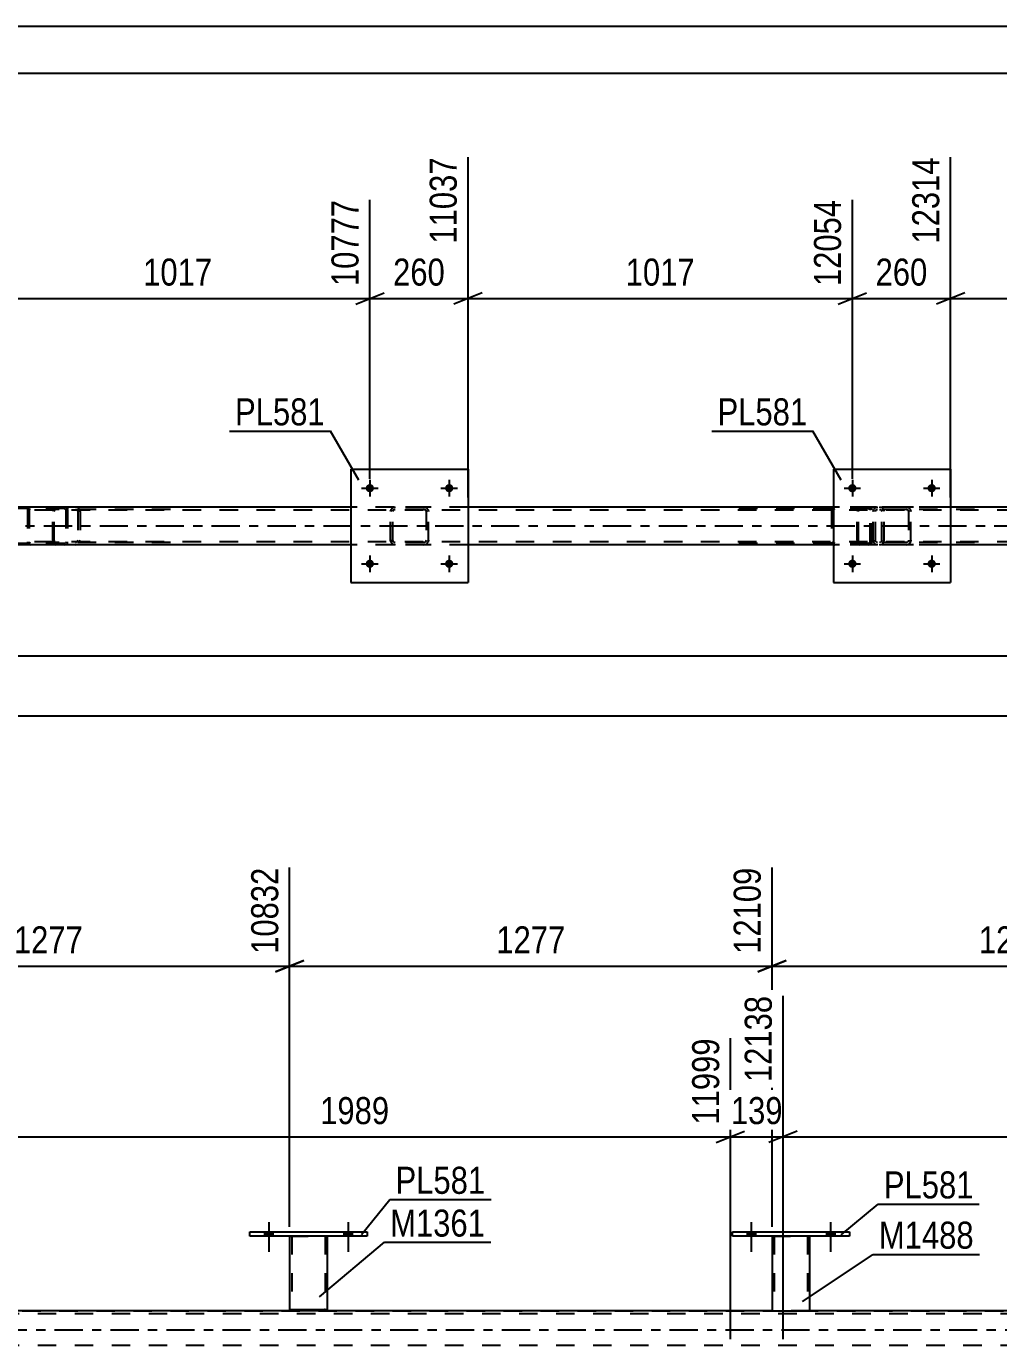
# Model space of a CAD drawing. Header units: millimetres. Extents: x 0 to 841, y 0 to 594.
# Drawn here: x 482.6 to 585.6, y 454.3 to 594 of the extents above; entities that cross this region are included whole.
import ezdxf

# ---------------------------------------------------------------- set-up
doc = ezdxf.new("R2010")
doc.units = ezdxf.units.MM
doc.linetypes.add('DXK_LINE_DOT2', pattern=[3.9198, 1.9599, -1.9599])
doc.linetypes.add('DXK_LINE_DOT3', pattern=[5.9187, 2.979, -0.9799, 0.9799, -0.9799])
doc.styles.add('Arial Narrow', font='ARIALN.TTF', dxfattribs={"height": 0.2})

# ---------------------------------------------------------------- blocks, each defined once
blk = doc.blocks.new('Unknown-814521562-1135 - 14273')
at = {"color": 5, "linetype": 'Continuous'}
for p, q in [((841, 594), (0, 594)), ((836, 589), (5, 589))]:
    blk.add_line(p, q, dxfattribs=at)
blk = doc.blocks.new('Part-814521562-5058 - 4986')
at = {"color": 7, "linetype": 'DXK_LINE_DOT2'}
for p, q in [((485.48, 542.81), (485.45, 542.62)), ((485.45, 539.58), (485.45, 542.62)), ((485.53, 542.96), (485.48, 542.81)), ((485.62, 543.07), (485.53, 542.96)), ((485.59, 542.62), (485.6, 542.72)), ((485.59, 539.58), (485.59, 542.62)), ((485.6, 542.72), (485.63, 542.79)), ((485.73, 543.1), (485.62, 543.07)), ((485.63, 542.79), (485.67, 542.85)), ((485.67, 542.85), (485.73, 542.86)), ((497.88, 543.1), (485.73, 543.1)), ((497.88, 542.86), (485.73, 542.86)), ((487, 543.1), (487, 542.86)), ((488.01, 543.07), (487.82, 543.1)), ((487.82, 542.86), (487.91, 542.85)), ((487.91, 542.85), (487.99, 542.79)), ((487.99, 542.79), (488.05, 542.72)), ((488.05, 542.72), (488.07, 542.62)), ((488.07, 542.62), (488.07, 539.58)), ((488.3, 542.71), (488.28, 542.81)), ((488.32, 542.62), (488.3, 542.71)), ((488.32, 542.62), (488.32, 539.58)), ((485.45, 539.58), (485.48, 539.4)), ((485.48, 539.4), (485.53, 539.24)), ((485.53, 539.24), (485.62, 539.14)), ((485.6, 539.49), (485.59, 539.58)), ((485.63, 539.41), (485.6, 539.49)), ((485.67, 539.36), (485.63, 539.41)), ((485.73, 539.34), (485.67, 539.36)), ((497.88, 539.34), (485.73, 539.34)), ((487, 539.1), (487, 539.34)), ((487.91, 539.36), (487.82, 539.34)), ((487.99, 539.41), (487.91, 539.36)), ((488.05, 539.49), (487.99, 539.41)), ((488.07, 539.58), (488.05, 539.49)), ((488.28, 539.4), (488.3, 539.5)), ((488.3, 539.5), (488.32, 539.58)), ((485.62, 539.14), (485.73, 539.1)), ((497.88, 539.1), (485.73, 539.1)), ((487.82, 539.1), (488.01, 539.14))]:
    blk.add_line(p, q, dxfattribs=at)
blk.add_arc((487.83, 542.61), 0.492, 23.8494, 68.8059, dxfattribs=at)
blk = doc.blocks.new('Part-814521562-5015 - 4986')
at = {"color": 7, "linetype": 'DXK_LINE_DOT2'}
for p, q in [((752, 542.78), (87.94, 542.78)), ((529.4, 543.1), (517, 543.1)), ((580.48, 543.1), (568.08, 543.1)), ((752, 539.42), (87.94, 539.42)), ((529.4, 539.1), (517, 539.1)), ((580.48, 539.1), (568.08, 539.1))]:
    blk.add_line(p, q, dxfattribs=at)
at = {"color": 2, "linetype": 'Continuous'}
for p, q in [((517, 543.1), (478.32, 543.1)), ((568.08, 543.1), (529.4, 543.1)), ((619.16, 543.1), (580.48, 543.1)), ((517, 539.1), (478.32, 539.1)), ((568.08, 539.1), (529.4, 539.1)), ((619.16, 539.1), (580.48, 539.1))]:
    blk.add_line(p, q, dxfattribs=at)
at = {"color": 7, "linetype": 'DXK_LINE_DOT3'}
blk.add_line((87.94, 541.1), (752, 541.1), dxfattribs=at)
blk = doc.blocks.new('Bolt-814521562-5163 - 4986')
at = {"linetype": 'Continuous'}
for points in [[(570.52, 537.1, -1), (569.64, 537.1, -1)], [(578.92, 537.1, -1), (578.04, 537.1, -1)]]:
    blk.add_hatch(color=1, dxfattribs=at).paths.add_polyline_path(points)
at = {"color": 1, "linetype": 'Continuous'}
for p, q in [((570.08, 537.98), (570.08, 536.22)), ((578.48, 537.98), (578.48, 536.22)), ((569.2, 537.1), (570.96, 537.1)), ((577.6, 537.1), (579.36, 537.1))]:
    blk.add_line(p, q, dxfattribs=at)
blk = doc.blocks.new('Part-814521562-5085 - 4986')
at = {"color": 7, "linetype": 'DXK_LINE_DOT2'}
for p, q in [((571.8, 543.1), (556.47, 543.1)), ((571.8, 542.94), (556.47, 542.94)), ((567.9, 542.91), (567.88, 542.78)), ((567.88, 542.78), (567.88, 539.42)), ((568.05, 542.78), (568.06, 542.84)), ((568.05, 542.78), (568.05, 539.42)), ((568.06, 542.84), (568.1, 542.9)), ((568.22, 543.1), (568.09, 543.08)), ((568.1, 542.9), (568.15, 542.93)), ((568.15, 542.93), (568.22, 542.94)), ((571.93, 543.08), (571.8, 543.1)), ((571.8, 542.94), (571.86, 542.93)), ((571.86, 542.93), (571.92, 542.9)), ((571.92, 542.9), (571.95, 542.84)), ((571.95, 542.84), (571.97, 542.78)), ((571.97, 539.42), (571.97, 542.78)), ((572.14, 542.78), (572.11, 542.91)), ((572.14, 539.42), (572.14, 542.78)), ((571.8, 539.26), (556.47, 539.26)), ((567.88, 539.42), (567.9, 539.3)), ((568.06, 539.36), (568.05, 539.42)), ((568.1, 539.31), (568.06, 539.36)), ((568.15, 539.28), (568.1, 539.31)), ((568.22, 539.26), (568.15, 539.28)), ((571.86, 539.28), (571.8, 539.26)), ((571.92, 539.31), (571.86, 539.28)), ((571.95, 539.36), (571.92, 539.31)), ((571.97, 539.42), (571.95, 539.36)), ((572.11, 539.3), (572.14, 539.42)), ((571.8, 539.1), (556.47, 539.1)), ((568.09, 539.13), (568.22, 539.1)), ((571.8, 539.1), (571.93, 539.13))]:
    blk.add_line(p, q, dxfattribs=at)
for centre, start, end in [((568.21, 542.77), 110.7583, 155.68), ((571.81, 542.77), 24.32, 69.2417), ((568.21, 539.44), 204.32, 249.2417), ((571.81, 539.44), 290.7583, 335.68)]:
    blk.add_arc(centre, 0.331, start, end, dxfattribs=at)
blk = doc.blocks.new('Part-814521562-5089 - 4986')
at = {"color": 7, "linetype": 'DXK_LINE_DOT2'}
for p, q in [((570.61, 542.81), (570.59, 542.62)), ((570.59, 539.58), (570.59, 542.62)), ((570.67, 542.96), (570.61, 542.81)), ((570.76, 543.07), (570.67, 542.96)), ((570.72, 542.62), (570.73, 542.72)), ((570.72, 539.58), (570.72, 542.62)), ((570.73, 542.72), (570.76, 542.79)), ((570.86, 543.1), (570.76, 543.07)), ((570.76, 542.79), (570.81, 542.85)), ((570.81, 542.85), (570.86, 542.86)), ((583.02, 543.1), (570.86, 543.1)), ((583.02, 542.86), (570.86, 542.86)), ((572.14, 542.86), (572.14, 543.1)), ((573.14, 543.07), (572.95, 543.1)), ((572.95, 542.86), (573.05, 542.85)), ((573.05, 542.85), (573.13, 542.79)), ((573.13, 542.79), (573.18, 542.72)), ((573.18, 542.72), (573.2, 542.62)), ((573.2, 539.58), (573.2, 542.62)), ((573.45, 542.62), (573.42, 542.81)), ((573.45, 539.58), (573.45, 542.62)), ((570.59, 539.58), (570.61, 539.4)), ((570.61, 539.4), (570.67, 539.24)), ((570.67, 539.24), (570.76, 539.14)), ((570.73, 539.49), (570.72, 539.58)), ((570.76, 539.41), (570.73, 539.49)), ((570.81, 539.36), (570.76, 539.41)), ((570.86, 539.34), (570.81, 539.36)), ((583.02, 539.34), (570.86, 539.34)), ((572.14, 539.1), (572.14, 539.34)), ((573.05, 539.36), (572.95, 539.34)), ((573.13, 539.41), (573.05, 539.36)), ((573.18, 539.49), (573.13, 539.41)), ((573.2, 539.58), (573.18, 539.49)), ((573.42, 539.4), (573.45, 539.58)), ((570.76, 539.14), (570.86, 539.1)), ((583.02, 539.1), (570.86, 539.1)), ((572.95, 539.1), (573.14, 539.14))]:
    blk.add_line(p, q, dxfattribs=at)
for centre, start, end in [((572.97, 542.61), 23.8494, 68.8059), ((572.97, 539.6), 291.1941, 336.1506)]:
    blk.add_arc(centre, 0.492, start, end, dxfattribs=at)
blk = doc.blocks.new('Part-814521562-5098 - 4986')
at = {"color": 7, "linetype": 'DXK_LINE_DOT2'}
for p, q in [((486.66, 543.1), (471.33, 543.1)), ((486.66, 542.94), (471.33, 542.94)), ((482.77, 542.91), (482.74, 542.78)), ((482.74, 542.78), (482.74, 539.42)), ((482.92, 542.78), (482.93, 542.84)), ((482.92, 542.78), (482.92, 539.42)), ((482.93, 542.84), (482.96, 542.9)), ((483.09, 543.1), (482.96, 543.08)), ((482.96, 542.9), (483.02, 542.93)), ((483.02, 542.93), (483.09, 542.94)), ((486.79, 543.08), (486.66, 543.1)), ((486.66, 542.94), (486.73, 542.93)), ((486.73, 542.93), (486.75, 542.92)), ((486.75, 542.92), (486.78, 542.9)), ((486.78, 542.9), (486.82, 542.84)), ((486.82, 542.84), (486.83, 542.78)), ((486.83, 542.78), (486.83, 539.42)), ((487, 542.78), (486.98, 542.91)), ((487, 542.78), (487, 539.42)), ((486.66, 539.26), (471.33, 539.26)), ((482.74, 539.42), (482.77, 539.3)), ((482.93, 539.36), (482.92, 539.42)), ((482.96, 539.31), (482.93, 539.36)), ((483.02, 539.28), (482.96, 539.31)), ((483.09, 539.26), (483.02, 539.28)), ((486.66, 539.26), (486.73, 539.28)), ((486.73, 539.28), (486.75, 539.29)), ((486.75, 539.29), (486.78, 539.31)), ((486.82, 539.36), (486.78, 539.31)), ((486.83, 539.42), (486.82, 539.36)), ((486.98, 539.3), (487, 539.42)), ((486.66, 539.1), (471.33, 539.1)), ((482.96, 539.13), (483.09, 539.1)), ((486.66, 539.1), (486.79, 539.13))]:
    blk.add_line(p, q, dxfattribs=at)
for centre, start, end in [((483.07, 542.77), 110.7583, 155.68), ((486.67, 542.77), 24.32, 69.2417), ((483.07, 539.44), 204.32, 249.2417)]:
    blk.add_arc(centre, 0.331, start, end, dxfattribs=at)
blk = doc.blocks.new('Part-814521562-5120 - 4986')
at = {"color": 7, "linetype": 'DXK_LINE_DOT2'}
for p, q in [((572.28, 542.62), (572.32, 542.81)), ((572.32, 542.81), (572.28, 542.62)), ((572.28, 539.58), (572.28, 542.62)), ((572.52, 542.62), (572.54, 542.71)), ((572.52, 539.58), (572.52, 542.62)), ((572.54, 542.71), (572.59, 542.79)), ((572.58, 543.07), (572.76, 543.1)), ((572.76, 543.1), (572.58, 543.07)), ((572.59, 542.79), (572.67, 542.84)), ((572.67, 542.84), (572.76, 542.86)), ((575.8, 543.1), (572.76, 543.1)), ((575.8, 542.86), (572.76, 542.86)), ((575.8, 543.1), (575.99, 543.07)), ((575.99, 543.07), (575.8, 543.1)), ((575.8, 542.86), (575.89, 542.84)), ((575.89, 542.84), (575.97, 542.79)), ((575.97, 542.79), (576.02, 542.71)), ((576.02, 542.71), (576.04, 542.62)), ((576.04, 542.62), (576.04, 539.58)), ((576.25, 542.81), (576.28, 542.62)), ((576.28, 542.62), (576.25, 542.81)), ((576.28, 539.58), (576.28, 542.62)), ((572.32, 539.4), (572.28, 539.58)), ((572.28, 539.58), (572.32, 539.4)), ((572.54, 539.49), (572.52, 539.58)), ((572.59, 539.41), (572.54, 539.49)), ((572.67, 539.36), (572.59, 539.41)), ((572.76, 539.34), (572.67, 539.36)), ((575.8, 539.34), (572.76, 539.34)), ((575.89, 539.36), (575.8, 539.34)), ((575.97, 539.41), (575.89, 539.36)), ((576.02, 539.49), (575.97, 539.41)), ((576.04, 539.58), (576.02, 539.49)), ((576.28, 539.58), (576.25, 539.4)), ((576.25, 539.4), (576.28, 539.58)), ((572.76, 539.1), (572.58, 539.14)), ((572.58, 539.14), (572.76, 539.1)), ((575.8, 539.1), (572.76, 539.1)), ((575.99, 539.14), (575.8, 539.1)), ((575.8, 539.1), (575.99, 539.14))]:
    blk.add_line(p, q, dxfattribs=at)
at = {"color": 7, "linetype": 'DXK_LINE_DOT3'}
blk.add_line((574.28, 541.1), (574.28, 541.1), dxfattribs=at)
at = {"color": 7, "linetype": 'DXK_LINE_DOT2'}
for centre, start, end in [((572.76, 542.62), 112.5, 157.5), ((572.76, 542.62), 112.5, 157.5), ((575.8, 542.62), 22.5, 67.5), ((575.8, 542.62), 22.5, 67.5), ((572.76, 539.58), 202.5, 247.5), ((572.76, 539.58), 202.5, 247.5), ((575.8, 539.58), 292.5, 337.5), ((575.8, 539.58), 292.5, 337.5)]:
    blk.add_arc(centre, 0.48, start, end, dxfattribs=at)
blk = doc.blocks.new('Bolt-814521562-5162 - 4986')
at = {"linetype": 'Continuous'}
for points in [[(570.52, 545.1, -1), (569.64, 545.1, -1)], [(578.92, 545.1, -1), (578.04, 545.1, -1)]]:
    blk.add_hatch(color=1, dxfattribs=at).paths.add_polyline_path(points)
at = {"color": 1, "linetype": 'Continuous'}
for p, q in [((569.2, 545.1), (570.96, 545.1)), ((570.08, 545.98), (570.08, 544.22)), ((577.6, 545.1), (579.36, 545.1)), ((578.48, 545.98), (578.48, 544.22))]:
    blk.add_line(p, q, dxfattribs=at)
blk = doc.blocks.new('Part-814521562-5119 - 4986')
at = {"color": 2, "linetype": 'Continuous'}
for p, q in [((568.08, 547.1), (568.08, 535.1)), ((568.08, 547.1), (580.48, 547.1)), ((580.48, 547.1), (580.48, 535.1)), ((568.08, 535.1), (580.48, 535.1))]:
    blk.add_line(p, q, dxfattribs=at)
blk = doc.blocks.new('Part-814521562-5125 - 4986')
at = {"color": 2, "linetype": 'Continuous'}
for p, q in [((517, 547.1), (517, 535.1)), ((517, 547.1), (529.4, 547.1)), ((529.4, 547.1), (529.4, 535.1)), ((517, 535.1), (529.4, 535.1))]:
    blk.add_line(p, q, dxfattribs=at)
blk = doc.blocks.new('Part-814521562-5172 - 4986')
at = {"color": 7, "linetype": 'DXK_LINE_DOT2'}
for p, q in [((521.2, 542.62), (521.24, 542.81)), ((521.24, 542.81), (521.2, 542.62)), ((521.2, 539.58), (521.2, 542.62)), ((521.44, 542.62), (521.46, 542.71)), ((521.44, 539.58), (521.44, 542.62)), ((521.46, 542.71), (521.51, 542.79)), ((521.5, 543.07), (521.68, 543.1)), ((521.68, 543.1), (521.5, 543.07)), ((521.51, 542.79), (521.59, 542.84)), ((521.59, 542.84), (521.68, 542.86)), ((524.72, 543.1), (521.68, 543.1)), ((524.72, 542.86), (521.68, 542.86)), ((524.72, 543.1), (524.91, 543.07)), ((524.91, 543.07), (524.72, 543.1)), ((524.72, 542.86), (524.81, 542.84)), ((524.81, 542.84), (524.89, 542.79)), ((524.89, 542.79), (524.94, 542.71)), ((524.94, 542.71), (524.96, 542.62)), ((524.96, 542.62), (524.96, 539.58)), ((525.16, 542.81), (525.2, 542.62)), ((525.2, 542.62), (525.16, 542.81)), ((525.2, 539.58), (525.2, 542.62)), ((521.24, 539.4), (521.2, 539.58)), ((521.2, 539.58), (521.24, 539.4)), ((521.46, 539.49), (521.44, 539.58)), ((521.51, 539.41), (521.46, 539.49)), ((521.59, 539.36), (521.51, 539.41)), ((521.68, 539.34), (521.59, 539.36)), ((524.72, 539.34), (521.68, 539.34)), ((524.81, 539.36), (524.72, 539.34)), ((524.89, 539.41), (524.81, 539.36)), ((524.94, 539.49), (524.89, 539.41)), ((524.96, 539.58), (524.94, 539.49)), ((525.2, 539.58), (525.16, 539.4)), ((525.16, 539.4), (525.2, 539.58)), ((521.68, 539.1), (521.5, 539.14)), ((521.5, 539.14), (521.68, 539.1)), ((524.72, 539.1), (521.68, 539.1)), ((524.91, 539.14), (524.72, 539.1)), ((524.72, 539.1), (524.91, 539.14))]:
    blk.add_line(p, q, dxfattribs=at)
at = {"color": 7, "linetype": 'DXK_LINE_DOT3'}
blk.add_line((523.2, 541.1), (523.2, 541.1), dxfattribs=at)
at = {"color": 7, "linetype": 'DXK_LINE_DOT2'}
for centre, start, end in [((521.68, 542.62), 112.5, 157.5), ((521.68, 542.62), 112.5, 157.5), ((524.72, 542.62), 22.5, 67.5), ((524.72, 542.62), 22.5, 67.5), ((521.68, 539.58), 202.5, 247.5), ((521.68, 539.58), 202.5, 247.5), ((524.72, 539.58), 292.5, 337.5), ((524.72, 539.58), 292.5, 337.5)]:
    blk.add_arc(centre, 0.48, start, end, dxfattribs=at)
blk = doc.blocks.new('Bolt-814521562-5208 - 4986')
at = {"linetype": 'Continuous'}
for points in [[(519.44, 545.1, -1), (518.56, 545.1, -1)], [(527.84, 545.1, -1), (526.96, 545.1, -1)]]:
    blk.add_hatch(color=1, dxfattribs=at).paths.add_polyline_path(points)
at = {"color": 1, "linetype": 'Continuous'}
for p, q in [((518.12, 545.1), (519.88, 545.1)), ((519, 545.98), (519, 544.22)), ((526.52, 545.1), (528.28, 545.1)), ((527.4, 545.98), (527.4, 544.22))]:
    blk.add_line(p, q, dxfattribs=at)
blk = doc.blocks.new('Bolt-814521562-5209 - 4986')
at = {"linetype": 'Continuous'}
for points in [[(519.44, 537.1, -1), (518.56, 537.1, -1)], [(527.84, 537.1, -1), (526.96, 537.1, -1)]]:
    blk.add_hatch(color=1, dxfattribs=at).paths.add_polyline_path(points)
at = {"color": 1, "linetype": 'Continuous'}
for p, q in [((519, 537.98), (519, 536.22)), ((527.4, 537.98), (527.4, 536.22)), ((518.12, 537.1), (519.88, 537.1)), ((526.52, 537.1), (528.28, 537.1))]:
    blk.add_line(p, q, dxfattribs=at)
blk = doc.blocks.new('Bolt-814521562-3290 - 3269')
at = {"linetype": 'Continuous'}
for points in [[(558.94, 465.89), (559.82, 465.89), (559.82, 466.37), (558.94, 466.37)], [(567.34, 465.89), (568.22, 465.89), (568.22, 466.37), (567.34, 466.37)]]:
    blk.add_hatch(color=1, dxfattribs=at).paths.add_polyline_path(points)
at = {"color": 1, "linetype": 'Continuous'}
for p, q in [((559.38, 467.37), (559.38, 464.25)), ((567.78, 467.37), (567.78, 464.25)), ((558.94, 466.37), (558.94, 465.89)), ((559.82, 466.37), (559.82, 465.89)), ((567.34, 466.37), (567.34, 465.89)), ((568.22, 466.37), (568.22, 465.89))]:
    blk.add_line(p, q, dxfattribs=at)
blk = doc.blocks.new('Bolt-814521562-3291 - 3269')
at = {"linetype": 'Continuous'}
for points in [[(558.94, 465.89), (559.82, 465.89), (559.82, 466.37), (558.94, 466.37)], [(567.34, 465.89), (568.22, 465.89), (568.22, 466.37), (567.34, 466.37)]]:
    blk.add_hatch(color=1, dxfattribs=at).paths.add_polyline_path(points)
at = {"color": 1, "linetype": 'Continuous'}
for p, q in [((559.38, 467.37), (559.38, 464.25)), ((567.78, 467.37), (567.78, 464.25)), ((558.94, 466.37), (558.94, 465.89)), ((559.82, 466.37), (559.82, 465.89)), ((567.34, 466.37), (567.34, 465.89)), ((568.22, 466.37), (568.22, 465.89))]:
    blk.add_line(p, q, dxfattribs=at)
blk = doc.blocks.new('Bolt-814521562-3292 - 3269')
at = {"linetype": 'Continuous'}
for points in [[(507.86, 465.89), (508.74, 465.89), (508.74, 466.37), (507.86, 466.37)], [(516.26, 465.89), (517.14, 465.89), (517.14, 466.37), (516.26, 466.37)]]:
    blk.add_hatch(color=1, dxfattribs=at).paths.add_polyline_path(points)
at = {"color": 1, "linetype": 'Continuous'}
for p, q in [((508.3, 467.37), (508.3, 464.25)), ((516.7, 467.37), (516.7, 464.25)), ((507.86, 466.37), (507.86, 465.89)), ((508.74, 466.37), (508.74, 465.89)), ((516.26, 466.37), (516.26, 465.89)), ((517.14, 466.37), (517.14, 465.89))]:
    blk.add_line(p, q, dxfattribs=at)
blk = doc.blocks.new('Bolt-814521562-3293 - 3269')
at = {"linetype": 'Continuous'}
for points in [[(507.86, 465.89), (508.74, 465.89), (508.74, 466.37), (507.86, 466.37)], [(516.26, 465.89), (517.14, 465.89), (517.14, 466.37), (516.26, 466.37)]]:
    blk.add_hatch(color=1, dxfattribs=at).paths.add_polyline_path(points)
at = {"color": 1, "linetype": 'Continuous'}
for p, q in [((508.3, 467.37), (508.3, 464.25)), ((516.7, 467.37), (516.7, 464.25)), ((507.86, 466.37), (507.86, 465.89)), ((508.74, 466.37), (508.74, 465.89)), ((516.26, 466.37), (516.26, 465.89)), ((517.14, 466.37), (517.14, 465.89))]:
    blk.add_line(p, q, dxfattribs=at)
blk = doc.blocks.new('Part-814521562-3429 - 3269')
at = {"color": 2, "linetype": 'Continuous'}
for p, q in [((557.38, 466.37), (569.78, 466.37)), ((557.38, 465.89), (557.38, 466.37)), ((569.78, 465.89), (557.38, 465.89)), ((569.78, 466.37), (569.78, 465.89))]:
    blk.add_line(p, q, dxfattribs=at)
blk = doc.blocks.new('Part-814521562-3434 - 3269')
at = {"color": 7, "linetype": 'DXK_LINE_DOT2'}
for p, q in [((561.58, 465.9), (565.58, 465.9)), ((561.58, 465.89), (561.58, 465.9)), ((561.58, 465.9), (561.58, 465.89)), ((561.82, 465.9), (561.82, 457.99)), ((565.34, 465.9), (565.34, 457.99)), ((565.58, 465.9), (565.58, 465.89)), ((565.58, 465.89), (565.58, 465.9)), ((565.29, 457.99), (565.32, 457.99)), ((565.29, 457.99), (565.32, 457.99)), ((565.32, 457.99), (565.34, 457.99)), ((565.32, 457.99), (565.34, 457.99))]:
    blk.add_line(p, q, dxfattribs=at)
at = {"color": 2, "linetype": 'Continuous'}
for p, q in [((561.58, 465.89), (561.58, 457.99)), ((565.58, 457.99), (565.58, 465.89)), ((561.58, 457.99), (565.58, 457.99))]:
    blk.add_line(p, q, dxfattribs=at)
blk = doc.blocks.new('Part-814521562-3439 - 3269')
at = {"color": 2, "linetype": 'Continuous'}
for p, q in [((506.3, 466.37), (518.7, 466.37)), ((506.3, 465.89), (506.3, 466.37)), ((518.7, 465.89), (506.3, 465.89)), ((518.7, 466.37), (518.7, 465.89))]:
    blk.add_line(p, q, dxfattribs=at)
blk = doc.blocks.new('Part-814521562-3444 - 3269')
at = {"color": 7, "linetype": 'DXK_LINE_DOT2'}
for p, q in [((510.5, 465.9), (514.5, 465.9)), ((510.5, 465.89), (510.5, 465.9)), ((510.5, 465.9), (510.5, 465.89)), ((510.74, 465.9), (510.74, 458.12)), ((514.26, 465.9), (514.26, 458.12)), ((514.5, 465.9), (514.5, 465.89)), ((514.5, 465.89), (514.5, 465.9)), ((514.24, 458.12), (514.21, 458.12)), ((514.21, 458.12), (514.24, 458.12)), ((514.26, 458.12), (514.24, 458.12)), ((514.24, 458.12), (514.26, 458.12))]:
    blk.add_line(p, q, dxfattribs=at)
at = {"color": 2, "linetype": 'Continuous'}
for p, q in [((510.5, 465.89), (510.5, 458.12)), ((514.5, 458.12), (514.5, 465.89)), ((510.5, 458.12), (514.5, 458.12))]:
    blk.add_line(p, q, dxfattribs=at)
blk = doc.blocks.new('Part-814521562-3675 - 3269')
at = {"color": 7, "linetype": 'DXK_LINE_DOT2'}
for p, q in [((783.7, 457.67), (77.24, 457.67)), ((152.94, 457.99), (783.7, 457.99)), ((565.58, 457.99), (561.58, 457.99)), ((783.7, 454.31), (77.24, 454.31))]:
    blk.add_line(p, q, dxfattribs=at)
at = {"color": 2, "linetype": 'Continuous'}
for p, q in [((561.58, 457.99), (463.42, 457.99)), ((612.66, 457.99), (565.58, 457.99))]:
    blk.add_line(p, q, dxfattribs=at)
at = {"color": 7, "linetype": 'DXK_LINE_DOT3'}
blk.add_line((77.24, 455.99), (783.7, 455.99), dxfattribs=at)
blk = doc.blocks.new('StraightDimension-814521562-5607 - 4986')
at = {"color": 7, "linetype": 'Continuous'}
for p, q in [((478.32, 544.1), (478.32, 578.31)), ((519, 546.1), (519, 575.64)), ((479.82, 565.8), (476.82, 564.6)), ((517.5, 564.6), (520.5, 565.8)), ((478.32, 565.2), (519, 565.2))]:
    blk.add_line(p, q, dxfattribs=at)
at = {"color": 0}
blk.add_wipeout([(502.92, 565.95), (502.92, 570.15), (494.4, 570.15), (494.4, 565.95)], dxfattribs=at)
at = {"color": 3, "style": 'Arial Narrow'}
blk.add_text('1017', height=2.863, dxfattribs=at).set_placement((495, 566.55))
at = {"color": 0, "linetype": 'Continuous'}
blk.add_wipeout([(518.4, 576.24), (514.2, 576.24), (514.2, 565.9), (518.4, 565.9)], dxfattribs=at)
at = {"color": 3, "linetype": 'Continuous', "style": 'Arial Narrow'}
blk.add_text('10777', height=2.863, rotation=90.0002, dxfattribs=at).set_placement((517.8, 566.5))
blk = doc.blocks.new('StraightDimension-814521562-5855 - 4986')
at = {"color": 7, "linetype": 'Continuous'}
blk.add_line((87.3, 520.98), (794.56, 520.98), dxfattribs=at)
blk = doc.blocks.new('StraightDimension-814521562-5627 - 4986')
at = {"color": 7, "linetype": 'Continuous'}
for p, q in [((529.4, 544.1), (529.4, 580.14)), ((519, 546.1), (519, 575.64)), ((517.5, 564.6), (520.5, 565.8)), ((530.9, 565.8), (527.9, 564.6)), ((519, 565.2), (529.4, 565.2))]:
    blk.add_line(p, q, dxfattribs=at)
at = {"color": 0}
blk.add_wipeout([(527.54, 565.95), (527.54, 570.15), (520.86, 570.15), (520.86, 565.95)], dxfattribs=at)
at = {"color": 3, "style": 'Arial Narrow'}
blk.add_text('260', height=2.863, dxfattribs=at).set_placement((521.46, 566.55))
at = {"color": 0, "linetype": 'Continuous'}
blk.add_wipeout([(528.8, 580.74), (524.6, 580.74), (524.6, 570.4), (528.8, 570.4)], dxfattribs=at)
at = {"color": 3, "linetype": 'Continuous', "style": 'Arial Narrow'}
blk.add_text('11037', height=2.863, rotation=90.0002, dxfattribs=at).set_placement((528.2, 571))
blk = doc.blocks.new('StraightDimension-814521562-5647 - 4986')
at = {"color": 7, "linetype": 'Continuous'}
for p, q in [((529.4, 544.1), (529.4, 580.14)), ((570.08, 546.1), (570.08, 575.64)), ((530.9, 565.8), (527.9, 564.6)), ((568.58, 564.6), (571.58, 565.8)), ((529.4, 565.2), (570.08, 565.2))]:
    blk.add_line(p, q, dxfattribs=at)
at = {"color": 0}
blk.add_wipeout([(554, 565.95), (554, 570.15), (545.49, 570.15), (545.49, 565.95)], dxfattribs=at)
at = {"color": 3, "style": 'Arial Narrow'}
blk.add_text('1017', height=2.863, dxfattribs=at).set_placement((546.09, 566.55))
at = {"color": 0, "linetype": 'Continuous'}
blk.add_wipeout([(569.48, 576.24), (565.28, 576.24), (565.28, 565.9), (569.48, 565.9)], dxfattribs=at)
at = {"color": 3, "linetype": 'Continuous', "style": 'Arial Narrow'}
blk.add_text('12054', height=2.863, rotation=90.0002, dxfattribs=at).set_placement((568.88, 566.5))
blk = doc.blocks.new('StraightDimension-814521562-5667 - 4986')
at = {"color": 7, "linetype": 'Continuous'}
for p, q in [((580.48, 544.1), (580.48, 580.14)), ((570.08, 546.1), (570.08, 575.64)), ((568.58, 564.6), (571.58, 565.8)), ((581.98, 565.8), (578.98, 564.6)), ((570.08, 565.2), (580.48, 565.2))]:
    blk.add_line(p, q, dxfattribs=at)
at = {"color": 0}
blk.add_wipeout([(578.62, 565.95), (578.62, 570.15), (571.94, 570.15), (571.94, 565.95)], dxfattribs=at)
at = {"color": 3, "style": 'Arial Narrow'}
blk.add_text('260', height=2.863, dxfattribs=at).set_placement((572.54, 566.55))
at = {"color": 0, "linetype": 'Continuous'}
blk.add_wipeout([(579.88, 580.74), (575.68, 580.74), (575.68, 570.4), (579.88, 570.4)], dxfattribs=at)
at = {"color": 3, "linetype": 'Continuous', "style": 'Arial Narrow'}
blk.add_text('12314', height=2.863, rotation=90.0002, dxfattribs=at).set_placement((579.28, 571))
blk = doc.blocks.new('StraightDimension-814521562-5687 - 4986')
at = {"color": 7, "linetype": 'Continuous'}
for p, q in [((580.48, 544.1), (580.48, 580.14)), ((621.16, 546.1), (621.16, 575.64)), ((581.98, 565.8), (578.98, 564.6)), ((619.66, 564.6), (622.66, 565.8)), ((580.48, 565.2), (621.16, 565.2))]:
    blk.add_line(p, q, dxfattribs=at)
at = {"color": 0}
blk.add_wipeout([(605.08, 565.95), (605.08, 570.15), (596.57, 570.15), (596.57, 565.95)], dxfattribs=at)
at = {"color": 3, "style": 'Arial Narrow'}
blk.add_text('1017', height=2.863, dxfattribs=at).set_placement((597.17, 566.55))
at = {"color": 0, "linetype": 'Continuous'}
blk.add_wipeout([(620.56, 576.24), (616.36, 576.24), (616.36, 565.9), (620.56, 565.9)], dxfattribs=at)
at = {"color": 3, "linetype": 'Continuous', "style": 'Arial Narrow'}
blk.add_text('13331', height=2.863, rotation=90.0002, dxfattribs=at).set_placement((619.96, 566.5))
blk = doc.blocks.new('StraightDimension-814521562-8628 - 4986')
at = {"color": 7, "linetype": 'Continuous'}
blk.add_line((87.94, 527.33), (793.92, 527.33), dxfattribs=at)
blk = doc.blocks.new('StraightDimension-814521562-10397 - 3269')
at = {"color": 7, "linetype": 'Continuous'}
for p, q in [((477.62, 454.99), (477.62, 491.35)), ((557.18, 454.99), (557.18, 486.85)), ((479.12, 477.01), (476.12, 475.81)), ((477.62, 476.41), (557.18, 476.41)), ((555.68, 475.81), (558.68, 477.01))]:
    blk.add_line(p, q, dxfattribs=at)
at = {"color": 0}
blk.add_wipeout([(521.66, 477.16), (521.66, 481.36), (513.14, 481.36), (513.14, 477.16)], dxfattribs=at)
at = {"color": 3, "style": 'Arial Narrow'}
blk.add_text('1989', height=2.863, dxfattribs=at).set_placement((513.74, 477.76))
at = {"color": 0, "linetype": 'Continuous'}
blk.add_wipeout([(556.58, 487.45), (552.38, 487.45), (552.38, 477.11), (556.58, 477.11)], dxfattribs=at)
at = {"color": 3, "linetype": 'Continuous', "style": 'Arial Narrow'}
blk.add_text('11999', height=2.863, rotation=90.0002, dxfattribs=at).set_placement((555.98, 477.71))
blk = doc.blocks.new('StraightDimension-814521562-4085 - 3269')
at = {"color": 7, "linetype": 'Continuous'}
for p, q in [((510.5, 466.9), (510.5, 504.93)), ((561.58, 466.9), (561.58, 504.93)), ((512, 495.09), (509, 493.89)), ((560.08, 493.89), (563.08, 495.09)), ((510.5, 494.49), (561.58, 494.49))]:
    blk.add_line(p, q, dxfattribs=at)
at = {"color": 0}
blk.add_wipeout([(540.3, 495.24), (540.3, 499.44), (531.79, 499.44), (531.79, 495.24)], dxfattribs=at)
at = {"color": 3, "style": 'Arial Narrow'}
blk.add_text('1277', height=2.863, dxfattribs=at).set_placement((532.39, 495.84))
at = {"color": 0, "linetype": 'Continuous'}
blk.add_wipeout([(560.98, 505.53), (556.78, 505.53), (556.78, 495.19), (560.98, 495.19)], dxfattribs=at)
at = {"color": 3, "linetype": 'Continuous', "style": 'Arial Narrow'}
blk.add_text('12109', height=2.863, rotation=90.0002, dxfattribs=at).set_placement((560.38, 495.79))
blk = doc.blocks.new('StraightDimension-814521562-4095 - 3269')
at = {"color": 7, "linetype": 'Continuous'}
for p, q in [((561.58, 466.9), (561.58, 504.93)), ((612.66, 466.9), (612.66, 504.93)), ((563.08, 495.09), (560.08, 493.89)), ((611.16, 493.89), (614.16, 495.09)), ((561.58, 494.49), (612.66, 494.49))]:
    blk.add_line(p, q, dxfattribs=at)
at = {"color": 0}
blk.add_wipeout([(591.38, 495.24), (591.38, 499.44), (582.87, 499.44), (582.87, 495.24)], dxfattribs=at)
at = {"color": 3, "style": 'Arial Narrow'}
blk.add_text('1277', height=2.863, dxfattribs=at).set_placement((583.47, 495.84))
at = {"color": 0, "linetype": 'Continuous'}
blk.add_wipeout([(612.06, 505.53), (607.86, 505.53), (607.86, 495.19), (612.06, 495.19)], dxfattribs=at)
at = {"color": 3, "linetype": 'Continuous', "style": 'Arial Narrow'}
blk.add_text('13386', height=2.863, rotation=90.0002, dxfattribs=at).set_placement((611.46, 495.79))
blk = doc.blocks.new('StraightDimension-814521562-4075 - 3269')
at = {"color": 7, "linetype": 'Continuous'}
for p, q in [((510.5, 466.9), (510.5, 504.93)), ((459.42, 466.9), (459.42, 503.1)), ((460.92, 495.09), (457.92, 493.89)), ((509, 493.89), (512, 495.09)), ((459.42, 494.49), (510.5, 494.49))]:
    blk.add_line(p, q, dxfattribs=at)
at = {"color": 0}
blk.add_wipeout([(489.22, 495.24), (489.22, 499.44), (480.71, 499.44), (480.71, 495.24)], dxfattribs=at)
at = {"color": 3, "style": 'Arial Narrow'}
blk.add_text('1277', height=2.863, dxfattribs=at).set_placement((481.31, 495.84))
at = {"color": 0, "linetype": 'Continuous'}
blk.add_wipeout([(509.9, 505.53), (505.7, 505.53), (505.7, 495.19), (509.9, 495.19)], dxfattribs=at)
at = {"color": 3, "linetype": 'Continuous', "style": 'Arial Narrow'}
blk.add_text('10832', height=2.863, rotation=90.0002, dxfattribs=at).set_placement((509.3, 495.79))
blk = doc.blocks.new('StraightDimension-814521562-10396 - 3269')
at = {"color": 7, "linetype": 'Continuous'}
for p, q in [((562.75, 454.99), (562.75, 491.35)), ((557.18, 454.99), (557.18, 486.85)), ((555.68, 475.81), (558.68, 477.01)), ((557.18, 476.41), (562.75, 476.41)), ((564.25, 477.01), (561.25, 475.81))]:
    blk.add_line(p, q, dxfattribs=at)
at = {"color": 0}
blk.add_wipeout([(563.31, 477.16), (563.31, 481.36), (556.62, 481.36), (556.62, 477.16)], dxfattribs=at)
at = {"color": 3, "style": 'Arial Narrow'}
blk.add_text('139', height=2.863, dxfattribs=at).set_placement((557.22, 477.76))
at = {"color": 0, "linetype": 'Continuous'}
blk.add_wipeout([(562.15, 491.95), (557.95, 491.95), (557.95, 481.61), (562.15, 481.61)], dxfattribs=at)
at = {"color": 3, "linetype": 'Continuous', "style": 'Arial Narrow'}
blk.add_text('12138', height=2.863, rotation=90.0002, dxfattribs=at).set_placement((561.55, 482.21))
blk = doc.blocks.new('StraightDimension-814521562-10395 - 3269')
at = {"color": 7, "linetype": 'Continuous'}
for p, q in [((562.75, 454.99), (562.75, 491.35)), ((642.31, 454.99), (642.31, 486.85)), ((564.25, 477.01), (561.25, 475.81)), ((562.75, 476.41), (642.31, 476.41)), ((640.81, 475.81), (643.81, 477.01))]:
    blk.add_line(p, q, dxfattribs=at)
at = {"color": 0}
blk.add_wipeout([(606.79, 477.16), (606.79, 481.36), (598.28, 481.36), (598.28, 477.16)], dxfattribs=at)
at = {"color": 3, "style": 'Arial Narrow'}
blk.add_text('1989', height=2.863, dxfattribs=at).set_placement((598.88, 477.76))
at = {"color": 0, "linetype": 'Continuous'}
blk.add_wipeout([(641.71, 487.45), (637.51, 487.45), (637.51, 477.11), (641.71, 477.11)], dxfattribs=at)
at = {"color": 3, "linetype": 'Continuous', "style": 'Arial Narrow'}
blk.add_text('14127', height=2.863, rotation=90.0002, dxfattribs=at).set_placement((641.11, 477.71))
blk = doc.blocks.new('Mark-814521562-5115 - 4986')
at = {"color": 0}
blk.add_wipeout([(565.31, 551.75), (565.31, 554.75), (555.81, 554.75), (555.81, 551.75)], dxfattribs=at)
blk.add_wipeout([(565.31, 551.75), (565.31, 554.75), (555.81, 554.75), (555.81, 551.75)], dxfattribs=at)
at = {"color": 30, "linetype": 'Continuous'}
for p in [(555.21, 551.15), (568.91, 545.95)]:
    blk.add_line(p, (565.91, 551.15), dxfattribs=at)
at = {"color": 3, "style": 'Arial Narrow'}
blk.add_text('PL581', height=2.863, dxfattribs=at).set_placement((555.81, 551.75))
blk = doc.blocks.new('Mark-814521562-5121 - 4986')
at = {"color": 0}
blk.add_wipeout([(514.23, 551.75), (514.23, 554.75), (504.73, 554.75), (504.73, 551.75)], dxfattribs=at)
blk.add_wipeout([(514.23, 551.75), (514.23, 554.75), (504.73, 554.75), (504.73, 551.75)], dxfattribs=at)
at = {"color": 30, "linetype": 'Continuous'}
for p in [(504.13, 551.15), (517.83, 545.95)]:
    blk.add_line(p, (514.83, 551.15), dxfattribs=at)
at = {"color": 3, "style": 'Arial Narrow'}
blk.add_text('PL581', height=2.863, dxfattribs=at).set_placement((504.73, 551.75))
blk = doc.blocks.new('Mark-814521562-3425 - 3269')
at = {"color": 0}
blk.add_wipeout([(582.92, 469.89), (582.92, 472.89), (573.42, 472.89), (573.42, 469.89)], dxfattribs=at)
blk.add_wipeout([(582.92, 469.89), (582.92, 472.89), (573.42, 472.89), (573.42, 469.89)], dxfattribs=at)
at = {"color": 30, "linetype": 'Continuous'}
for p, q in [((568.89, 466.03), (572.82, 469.29)), ((572.82, 469.29), (583.52, 469.29))]:
    blk.add_line(p, q, dxfattribs=at)
at = {"color": 3, "style": 'Arial Narrow'}
blk.add_text('PL581', height=2.863, dxfattribs=at).set_placement((573.42, 469.89))
blk = doc.blocks.new('Mark-814521562-3430 - 3269')
at = {"color": 0}
blk.add_wipeout([(582.94, 464.57), (582.94, 467.57), (572.89, 467.57), (572.89, 464.57)], dxfattribs=at)
blk.add_wipeout([(582.94, 464.57), (582.94, 467.57), (572.89, 467.57), (572.89, 464.57)], dxfattribs=at)
at = {"color": 30, "linetype": 'Continuous'}
for p, q in [((564.81, 458.99), (572.29, 463.97)), ((572.29, 463.97), (583.54, 463.97))]:
    blk.add_line(p, q, dxfattribs=at)
at = {"color": 3, "style": 'Arial Narrow'}
blk.add_text('M1488', height=2.863, dxfattribs=at).set_placement((572.89, 464.57))
blk = doc.blocks.new('Mark-814521562-3435 - 3269')
at = {"color": 0}
blk.add_wipeout([(531.23, 470.38), (531.23, 473.38), (521.72, 473.38), (521.72, 470.38)], dxfattribs=at)
blk.add_wipeout([(531.23, 470.38), (531.23, 473.38), (521.72, 473.38), (521.72, 470.38)], dxfattribs=at)
at = {"color": 30, "linetype": 'Continuous'}
for p, q in [((518.13, 466.06), (521.12, 469.78)), ((521.12, 469.78), (531.83, 469.78))]:
    blk.add_line(p, q, dxfattribs=at)
at = {"color": 3, "style": 'Arial Narrow'}
blk.add_text('PL581', height=2.863, dxfattribs=at).set_placement((521.72, 470.38))
blk = doc.blocks.new('Mark-814521562-3440 - 3269')
at = {"color": 0}
blk.add_wipeout([(531.2, 465.85), (531.2, 468.85), (521.15, 468.85), (521.15, 465.85)], dxfattribs=at)
blk.add_wipeout([(531.2, 465.85), (531.2, 468.85), (521.15, 468.85), (521.15, 465.85)], dxfattribs=at)
at = {"color": 30, "linetype": 'Continuous'}
for p, q in [((513.67, 459.48), (520.55, 465.25)), ((520.55, 465.25), (531.8, 465.25))]:
    blk.add_line(p, q, dxfattribs=at)
at = {"color": 3, "style": 'Arial Narrow'}
blk.add_text('M1361', height=2.863, dxfattribs=at).set_placement((521.15, 465.85))

msp = doc.modelspace()

# ---------------------------------------------------------------- block references
for name in ['Unknown-814521562-1135 - 14273', 'Part-814521562-5125 - 4986', 'Part-814521562-5119 - 4986', 'Part-814521562-5015 - 4986', 'Bolt-814521562-5208 - 4986', 'Bolt-814521562-5162 - 4986', 'Part-814521562-5098 - 4986', 'Part-814521562-5058 - 4986', 'Part-814521562-5172 - 4986', 'Part-814521562-5085 - 4986', 'Part-814521562-5089 - 4986', 'Part-814521562-5120 - 4986', 'Bolt-814521562-5209 - 4986', 'Bolt-814521562-5163 - 4986', 'Bolt-814521562-3292 - 3269', 'Bolt-814521562-3293 - 3269', 'Bolt-814521562-3290 - 3269', 'Bolt-814521562-3291 - 3269', 'Part-814521562-3439 - 3269', 'Part-814521562-3444 - 3269', 'Part-814521562-3429 - 3269', 'Part-814521562-3434 - 3269', 'Part-814521562-3675 - 3269']:
    msp.add_blockref(name, (0, 0))

# ---------------------------------------------------------------- next in the draw order: block references
for name in ['StraightDimension-814521562-5607 - 4986', 'StraightDimension-814521562-5855 - 4986', 'StraightDimension-814521562-10397 - 3269']:
    msp.add_blockref(name, (0, 0))

# ---------------------------------------------------------------- next in the draw order: block references
for name in ['StraightDimension-814521562-5627 - 4986', 'StraightDimension-814521562-8628 - 4986', 'StraightDimension-814521562-4085 - 3269']:
    msp.add_blockref(name, (0, 0))

# ---------------------------------------------------------------- next in the draw order: block references
for name in ['StraightDimension-814521562-5647 - 4986', 'Mark-814521562-5121 - 4986', 'StraightDimension-814521562-4075 - 3269', 'StraightDimension-814521562-4095 - 3269', 'Mark-814521562-3435 - 3269']:
    msp.add_blockref(name, (0, 0))

# ---------------------------------------------------------------- next in the draw order: block references
for name in ['StraightDimension-814521562-5667 - 4986', 'StraightDimension-814521562-10396 - 3269', 'Mark-814521562-3440 - 3269']:
    msp.add_blockref(name, (0, 0))

# ---------------------------------------------------------------- next in the draw order: block references
for name in ['StraightDimension-814521562-5687 - 4986', 'Mark-814521562-5115 - 4986', 'StraightDimension-814521562-10395 - 3269']:
    msp.add_blockref(name, (0, 0))

# ---------------------------------------------------------------- next in the draw order: block references
msp.add_blockref('Mark-814521562-3425 - 3269', (0, 0))

# ---------------------------------------------------------------- next in the draw order: block references
msp.add_blockref('Mark-814521562-3430 - 3269', (0, 0))

doc.saveas('drawing.dxf')
